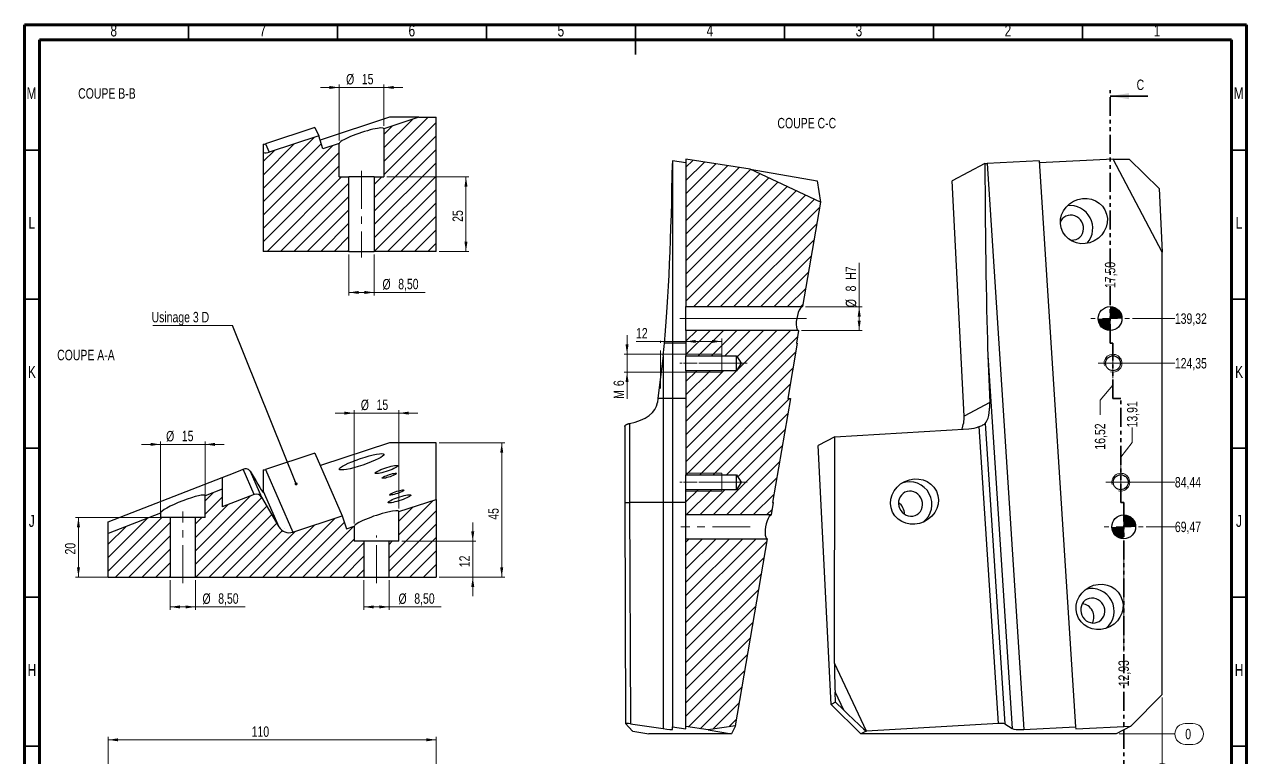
# Model space of a CAD drawing. Header units: millimetres. Extents: x 5 to 415, y 5 to 589.
# Drawn here: x 5 to 415, y 343.2 to 589.1 of the extents above; entities that cross this region are included whole.
import ezdxf

# ---------------------------------------------------------------- set-up
doc = ezdxf.new("R2010")
doc.units = ezdxf.units.MM
doc.linetypes.add('CENTERX2', pattern=[20.32, 12.7, -2.54, 2.54, -2.54])
doc.linetypes.add('PHANTOM', pattern=[12.7, 6.35, -1.27, 1.27, -1.27, 1.27, -1.27])
doc.styles.add('SLDTEXTSTYLE13', font='TXT', dxfattribs={"width": 0.75})
doc.dimstyles.new('SLDDIMSTYLE0', dxfattribs={"dimtxt": 3.5, "dimasz": 3.302, "dimexe": 0, "dimexo": 0.0625, "dimgap": 0.875, "dimtad": 0, "dimtih": 1, "dimtoh": 1, "dimdec": 0, "dimrnd": 1e-09, "dimdsep": 46, "dimtxsty": 'SLDTEXTSTYLE13', "dimblk1": 'NONE', "dimblk2": 'NONE', "dimsah": 1, "dimcen": 0.09, "dimadec": 0, "dimazin": 2, "dimtfac": 1, "dimtdec": 0, "dimtofl": 0, "dimtmove": 0, "dimatfit": 3, "dimldrblk": 'NONE', "dimfxl": 1, "dimfrac": 2, "dimtolj": 1, "dimtzin": 12, "dimarcsym": 0})
doc.dimstyles.new('SLDDIMSTYLE1', dxfattribs={"dimtxt": 3.5, "dimasz": 3.302, "dimexe": 0, "dimexo": 0.0625, "dimgap": 0.875, "dimtad": 0, "dimtih": 1, "dimtoh": 1, "dimrnd": 1e-09, "dimzin": 12, "dimdsep": 46, "dimtxsty": 'SLDTEXTSTYLE13', "dimblk1": 'NONE', "dimblk2": 'NONE', "dimsah": 1, "dimcen": 0.09, "dimadec": 0, "dimazin": 3, "dimtfac": 1, "dimtofl": 0, "dimtmove": 0, "dimatfit": 3, "dimldrblk": 'NONE', "dimfxl": 1, "dimfrac": 2, "dimtolj": 1, "dimtzin": 12, "dimarcsym": 0})
doc.dimstyles.new('SLDDIMSTYLE2', dxfattribs={"dimtxt": 3.5, "dimasz": 3.302, "dimexe": 0, "dimexo": 0.0625, "dimgap": 0.875, "dimtad": 1, "dimrnd": 1e-09, "dimzin": 12, "dimdsep": 46, "dimtxsty": 'SLDTEXTSTYLE13', "dimsah": 1, "dimcen": 0.09, "dimadec": 0, "dimazin": 3, "dimtfac": 1, "dimtofl": 0, "dimtmove": 0, "dimatfit": 3, "dimfxl": 1, "dimfrac": 2, "dimtolj": 1, "dimtzin": 12, "dimarcsym": 0})
doc.dimstyles.new('SLDDIMSTYLE4', dxfattribs={"dimtxt": 3.5, "dimasz": 3.302, "dimexe": 0, "dimexo": 0.0625, "dimgap": 0.875, "dimtad": 1, "dimrnd": 1e-09, "dimzin": 12, "dimdsep": 46, "dimtxsty": 'SLDTEXTSTYLE13', "dimsah": 1, "dimcen": 0.09, "dimadec": 0, "dimazin": 3, "dimtfac": 1, "dimtmove": 0, "dimatfit": 0, "dimfxl": 1, "dimfrac": 2, "dimtolj": 1, "dimtzin": 12, "dimarcsym": 0})
doc.dimstyles.new('SLDDIMSTYLE5', dxfattribs={"dimtxt": 0.18, "dimasz": 1.016, "dimexe": 0, "dimexo": 0.0625, "dimgap": 0, "dimtad": 0, "dimtih": 1, "dimtoh": 1, "dimdec": 0, "dimrnd": 1e-09, "dimzin": 0, "dimdsep": 46, "dimtxsty": 'Standard', "dimblk1": 'DOT', "dimblk2": 'DOT', "dimsah": 1, "dimcen": 0.09, "dimadec": 0, "dimazin": 0, "dimtfac": 1.016, "dimtdec": 0, "dimtofl": 0, "dimtmove": 0, "dimatfit": 3, "dimldrblk": 'DOT', "dimfxl": 1, "dimfrac": 2, "dimtolj": 1, "dimtzin": 0, "dimarcsym": 0})

# ---------------------------------------------------------------- blocks, each defined once
blk = doc.blocks.new('_D_12')
at = {"color": 7, "linetype": 'Continuous', "lineweight": 18}
for p, q in [((33.12, 232.18), (33.12, 350.18)), ((33.12, 349.18), (143.12, 349.18)), ((143.12, 290.54), (143.12, 350.18))]:
    blk.add_line(p, q, dxfattribs=at)
for points in [[(33.12, 349.18), (36.42, 348.67), (36.42, 349.69)], [(143.12, 349.18), (139.82, 349.69), (139.82, 348.67)]]:
    blk.add_solid(points, dxfattribs=at)
at = {"color": 7, "linetype": 'Continuous', "lineweight": 18, "insert": (81.24, 353.69), "char_height": 3.5, "attachment_point": 1, "style": 'SLDTEXTSTYLE13'}
blk.add_mtext('110', dxfattribs=at)
blk = doc.blocks.new('_D_18')
at = {"color": 7, "linetype": 'Continuous', "lineweight": 18}
for p, q in [((144.12, 448.76), (166.12, 448.76)), ((165.12, 448.76), (165.12, 403.76)), ((144.12, 403.76), (166.12, 403.76))]:
    blk.add_line(p, q, dxfattribs=at)
for points in [[(165.12, 448.76), (164.61, 445.45), (165.63, 445.45)], [(165.12, 403.76), (165.63, 407.06), (164.61, 407.06)]]:
    blk.add_solid(points, dxfattribs=at)
at = {"color": 7, "linetype": 'Continuous', "lineweight": 18, "insert": (160.61, 423.01), "char_height": 3.5, "attachment_point": 1, "rotation": 90, "style": 'SLDTEXTSTYLE13'}
blk.add_mtext('45', dxfattribs=at)
blk = doc.blocks.new('_D_19')
at = {"color": 7, "linetype": 'Continuous', "lineweight": 18}
for p, q in [((155.4, 415.76), (155.4, 422.11)), ((131.62, 415.76), (156.4, 415.76)), ((155.4, 403.76), (155.4, 415.76)), ((144.12, 403.76), (156.4, 403.76)), ((155.4, 403.76), (155.4, 397.41))]:
    blk.add_line(p, q, dxfattribs=at)
for points in [[(155.4, 415.76), (155.91, 419.06), (154.89, 419.06)], [(155.4, 403.76), (154.89, 400.45), (155.91, 400.45)]]:
    blk.add_solid(points, dxfattribs=at)
at = {"color": 7, "linetype": 'Continuous', "lineweight": 18, "insert": (150.89, 407.08), "char_height": 3.5, "attachment_point": 1, "rotation": 90, "style": 'SLDTEXTSTYLE13'}
blk.add_mtext('12', dxfattribs=at)
blk = doc.blocks.new('_D_20')
at = {"color": 7, "linetype": 'Continuous', "lineweight": 18}
for p, q in [((115.62, 421.79), (115.62, 459.76)), ((130.62, 426.72), (130.62, 459.76)), ((115.62, 458.76), (109.27, 458.76)), ((130.62, 458.76), (115.62, 458.76)), ((130.62, 458.76), (136.97, 458.76))]:
    blk.add_line(p, q, dxfattribs=at)
for points in [[(115.62, 458.76), (112.32, 459.26), (112.32, 458.25)], [(130.62, 458.76), (133.92, 458.25), (133.92, 459.26)]]:
    blk.add_solid(points, dxfattribs=at)
at = {"color": 7, "linetype": 'Continuous', "lineweight": 18, "char_height": 3.5, "attachment_point": 1, "style": 'SLDTEXTSTYLE13'}
for s, insert in [('%%c', (117.85, 463.27)), ('15', (123.13, 463.32))]:
    blk.add_mtext(s, dxfattribs=dict(at, insert=insert))
blk = doc.blocks.new('_D_21')
at = {"color": 7, "linetype": 'Continuous', "lineweight": 18}
for p, q in [((118.87, 402.76), (118.87, 392.76)), ((127.37, 402.76), (127.37, 392.76)), ((127.37, 393.76), (118.87, 393.76)), ((127.37, 393.76), (144.83, 393.76))]:
    blk.add_line(p, q, dxfattribs=at)
for points in [[(118.87, 393.76), (122.17, 393.25), (122.17, 394.26)], [(127.37, 393.76), (124.07, 394.26), (124.07, 393.25)]]:
    blk.add_solid(points, dxfattribs=at)
at = {"color": 7, "linetype": 'Continuous', "lineweight": 18, "char_height": 3.5, "attachment_point": 1, "style": 'SLDTEXTSTYLE13'}
for s, insert in [('%%c', (130.5, 398.27)), ('8,50', (135.78, 398.32))]:
    blk.add_mtext(s, dxfattribs=dict(at, insert=insert))
blk = doc.blocks.new('_D_22')
at = {"color": 7, "linetype": 'Continuous', "lineweight": 18}
for p, q in [((50.62, 448.27), (44.27, 448.27)), ((50.62, 424.76), (50.62, 449.27)), ((65.62, 448.27), (50.62, 448.27)), ((65.62, 424.76), (65.62, 449.27)), ((65.62, 448.27), (71.97, 448.27))]:
    blk.add_line(p, q, dxfattribs=at)
for points in [[(50.62, 448.27), (47.32, 448.78), (47.32, 447.76)], [(65.62, 448.27), (68.92, 447.76), (68.92, 448.78)]]:
    blk.add_solid(points, dxfattribs=at)
at = {"color": 7, "linetype": 'Continuous', "lineweight": 18, "char_height": 3.5, "attachment_point": 1, "style": 'SLDTEXTSTYLE13'}
for s, insert in [('%%c', (52.53, 452.78)), ('15', (57.81, 452.84))]:
    blk.add_mtext(s, dxfattribs=dict(at, insert=insert))
blk = doc.blocks.new('_D_23')
at = {"color": 7, "linetype": 'Continuous', "lineweight": 18}
for p, q in [((53.87, 402.76), (53.87, 392.76)), ((62.37, 402.76), (62.37, 392.76)), ((62.37, 393.76), (53.87, 393.76)), ((62.37, 393.76), (79.06, 393.76))]:
    blk.add_line(p, q, dxfattribs=at)
for points in [[(53.87, 393.76), (57.17, 393.25), (57.17, 394.26)], [(62.37, 393.76), (59.07, 394.26), (59.07, 393.25)]]:
    blk.add_solid(points, dxfattribs=at)
at = {"color": 7, "linetype": 'Continuous', "lineweight": 18, "char_height": 3.5, "attachment_point": 1, "style": 'SLDTEXTSTYLE13'}
for s, insert in [('%%c', (64.73, 398.27)), ('8,50', (70.01, 398.32))]:
    blk.add_mtext(s, dxfattribs=dict(at, insert=insert))
blk = doc.blocks.new('_D_24')
at = {"color": 7, "linetype": 'Continuous', "lineweight": 18}
for p, q in [((52.87, 423.76), (22.12, 423.76)), ((23.12, 423.76), (23.12, 403.76)), ((52.87, 403.76), (22.12, 403.76))]:
    blk.add_line(p, q, dxfattribs=at)
for points in [[(23.12, 423.76), (22.61, 420.45), (23.63, 420.45)], [(23.12, 403.76), (23.63, 407.06), (22.61, 407.06)]]:
    blk.add_solid(points, dxfattribs=at)
at = {"color": 7, "linetype": 'Continuous', "lineweight": 18, "insert": (18.61, 411.34), "char_height": 3.5, "attachment_point": 1, "rotation": 90, "style": 'SLDTEXTSTYLE13'}
blk.add_mtext('20', dxfattribs=at)
blk = doc.blocks.new('SW_NOTE_1')
at = {"color": 0, "linetype": 'Continuous', "lineweight": 0}
blk.add_line((-26.73, 0), (0, 0), dxfattribs=at)
at = {"color": 0, "linetype": 'Continuous', "lineweight": 0, "insert": (-27.18, 4.57), "char_height": 3.5, "attachment_point": 1, "style": 'SLDTEXTSTYLE13'}
blk.add_mtext('Usinage 3 D', dxfattribs=at)
blk = doc.blocks.new('_Dot')
at = {"color": 0, "linetype": 'ByBlock', "lineweight": -2}
blk.add_line((-0.5, 0), (-1, 0), dxfattribs=at)
at = {"color": 0, "linetype": 'ByBlock', "const_width": 0.5}
blk.add_lwpolyline([(-0.25, 0, 1), (0.25, 0, 1)], format="xyb", close=True, dxfattribs=at)
blk = doc.blocks.new('_D_25')
at = {"color": 7, "linetype": 'Continuous', "lineweight": 18}
for p, q in [((126.62, 537.98), (154.12, 537.98)), ((153.12, 537.98), (153.12, 512.98)), ((144.12, 512.98), (154.12, 512.98))]:
    blk.add_line(p, q, dxfattribs=at)
for points in [[(153.12, 537.98), (152.61, 534.68), (153.63, 534.68)], [(153.12, 512.98), (153.63, 516.29), (152.61, 516.29)]]:
    blk.add_solid(points, dxfattribs=at)
at = {"color": 7, "linetype": 'Continuous', "lineweight": 18, "insert": (148.61, 522.91), "char_height": 3.5, "attachment_point": 1, "rotation": 90, "style": 'SLDTEXTSTYLE13'}
blk.add_mtext('25', dxfattribs=at)
blk = doc.blocks.new('_D_26')
at = {"color": 7, "linetype": 'Continuous', "lineweight": 18}
for p, q in [((110.62, 567.98), (104.27, 567.98)), ((110.62, 550.2), (110.62, 568.98)), ((125.62, 567.98), (110.62, 567.98)), ((125.62, 555.13), (125.62, 568.98)), ((125.62, 567.98), (131.97, 567.98))]:
    blk.add_line(p, q, dxfattribs=at)
for points in [[(110.62, 567.98), (107.32, 568.49), (107.32, 567.48)], [(125.62, 567.98), (128.92, 567.48), (128.92, 568.49)]]:
    blk.add_solid(points, dxfattribs=at)
at = {"color": 7, "linetype": 'Continuous', "lineweight": 18, "char_height": 3.5, "attachment_point": 1, "style": 'SLDTEXTSTYLE13'}
for s, insert in [('%%c', (112.91, 572.5)), ('15', (118.19, 572.55))]:
    blk.add_mtext(s, dxfattribs=dict(at, insert=insert))
blk = doc.blocks.new('_D_27')
at = {"color": 7, "linetype": 'Continuous', "lineweight": 18}
for p, q in [((113.87, 511.98), (113.87, 498.23)), ((122.37, 511.98), (122.37, 498.23)), ((113.87, 499.23), (122.37, 499.23)), ((122.37, 499.23), (139.45, 499.23))]:
    blk.add_line(p, q, dxfattribs=at)
for points in [[(113.87, 499.23), (117.17, 498.72), (117.17, 499.74)], [(122.37, 499.23), (119.07, 499.74), (119.07, 498.72)]]:
    blk.add_solid(points, dxfattribs=at)
at = {"color": 7, "linetype": 'Continuous', "lineweight": 18, "char_height": 3.5, "attachment_point": 1, "style": 'SLDTEXTSTYLE13'}
for s, insert in [('%%c', (125.12, 503.74)), ('8,50', (130.39, 503.8))]:
    blk.add_mtext(s, dxfattribs=dict(at, insert=insert))
blk = doc.blocks.new('_D_28')
at = {"color": 7, "linetype": 'Continuous', "lineweight": 18}
for p, q in [((394.44, 354.63), (397.03, 354.63)), ((372.24, 351.15), (390.95, 351.15)), ((397.03, 347.66), (394.44, 347.66))]:
    blk.add_line(p, q, dxfattribs=at)
for centre, start, end in [((394.44, 351.15), 90, 270), ((397.03, 351.15), 270, 90)]:
    blk.add_arc(centre, 3.49, start, end, dxfattribs=at)
at = {"color": 7, "linetype": 'Continuous', "lineweight": 18, "insert": (394.44, 352.88), "char_height": 3.5, "attachment_point": 1, "style": 'SLDTEXTSTYLE13'}
blk.add_mtext('0', dxfattribs=at)
blk = doc.blocks.new('_None')
blk = doc.blocks.new('_D_29')
at = {"color": 7, "linetype": 'Continuous', "lineweight": 18}
blk.add_line((381.28, 420.61), (390.95, 420.61), dxfattribs=at)
at = {"color": 7, "linetype": 'Continuous', "lineweight": 18, "insert": (390.95, 422.35), "char_height": 3.5, "attachment_point": 1, "style": 'SLDTEXTSTYLE13'}
blk.add_mtext('69,47', dxfattribs=at)
blk = doc.blocks.new('_D_30')
at = {"color": 7, "linetype": 'Continuous', "lineweight": 18}
blk.add_line((373.8, 435.58), (390.95, 435.58), dxfattribs=at)
at = {"color": 7, "linetype": 'Continuous', "lineweight": 18, "insert": (390.95, 437.32), "char_height": 3.5, "attachment_point": 1, "style": 'SLDTEXTSTYLE13'}
blk.add_mtext('84,44', dxfattribs=at)
blk = doc.blocks.new('_D_31')
at = {"color": 7, "linetype": 'Continuous', "lineweight": 18}
blk.add_line((371.19, 475.5), (390.95, 475.5), dxfattribs=at)
at = {"color": 7, "linetype": 'Continuous', "lineweight": 18, "insert": (390.95, 477.23), "char_height": 3.5, "attachment_point": 1, "style": 'SLDTEXTSTYLE13'}
blk.add_mtext('124,35', dxfattribs=at)
blk = doc.blocks.new('_D_32')
at = {"color": 7, "linetype": 'Continuous', "lineweight": 18}
blk.add_line((376.71, 490.46), (390.95, 490.46), dxfattribs=at)
at = {"color": 7, "linetype": 'Continuous', "lineweight": 18, "insert": (390.95, 492.2), "char_height": 3.5, "attachment_point": 1, "style": 'SLDTEXTSTYLE13'}
blk.add_mtext('139,32', dxfattribs=at)
blk = doc.blocks.new('_D_33')
at = {"color": 7, "linetype": 'Continuous', "lineweight": 18}
for p, q in [((386.71, 363.42), (386.71, 341.15)), ((383.22, 335.07), (383.22, 337.66)), ((390.2, 337.66), (390.2, 335.07))]:
    blk.add_line(p, q, dxfattribs=at)
for centre, start, end in [((386.71, 337.66), 0, 180), ((386.71, 335.07), 180, 0)]:
    blk.add_arc(centre, 3.49, start, end, dxfattribs=at)
at = {"color": 7, "linetype": 'Continuous', "lineweight": 18, "insert": (384.98, 335.07), "char_height": 3.5, "attachment_point": 1, "rotation": 90, "style": 'SLDTEXTSTYLE13'}
blk.add_mtext('0', dxfattribs=at)
blk = doc.blocks.new('_D_34')
at = {"color": 7, "linetype": 'Continuous', "lineweight": 18}
for p, q in [((376.63, 448.95), (376.63, 453.95)), ((376.63, 448.95), (372.8, 443.95)), ((372.8, 443.95), (372.8, 436.58))]:
    blk.add_line(p, q, dxfattribs=at)
at = {"color": 7, "linetype": 'Continuous', "lineweight": 18, "insert": (374.9, 453.95), "char_height": 3.5, "attachment_point": 1, "rotation": 90, "style": 'SLDTEXTSTYLE13'}
blk.add_mtext('13,91', dxfattribs=at)
blk = doc.blocks.new('_D_35')
at = {"color": 7, "linetype": 'Continuous', "lineweight": 18}
blk.add_line((373.78, 413.11), (373.78, 378.76), dxfattribs=at)
at = {"color": 7, "linetype": 'Continuous', "lineweight": 18, "insert": (372.04, 367.12), "char_height": 3.5, "attachment_point": 1, "rotation": 90, "style": 'SLDTEXTSTYLE13'}
blk.add_mtext('12,93', dxfattribs=at)
blk = doc.blocks.new('_D_36')
at = {"color": 7, "linetype": 'Continuous', "lineweight": 18}
blk.add_line((369.21, 497.96), (369.21, 500.7), dxfattribs=at)
at = {"color": 7, "linetype": 'Continuous', "lineweight": 18, "insert": (367.47, 500.7), "char_height": 3.5, "attachment_point": 1, "rotation": 90, "style": 'SLDTEXTSTYLE13'}
blk.add_mtext('17,50', dxfattribs=at)
blk = doc.blocks.new('_D_37')
at = {"color": 7, "linetype": 'Continuous', "lineweight": 18}
for p, q in [((365.84, 463.15), (370.19, 468.15)), ((370.19, 468.15), (370.19, 469.5)), ((365.84, 463.15), (365.84, 458.15))]:
    blk.add_line(p, q, dxfattribs=at)
at = {"color": 7, "linetype": 'Continuous', "lineweight": 18, "insert": (364.1, 446.51), "char_height": 3.5, "attachment_point": 1, "rotation": 90, "style": 'SLDTEXTSTYLE13'}
blk.add_mtext('16,52', dxfattribs=at)
blk = doc.blocks.new('SW_CENTERMARKSYMBOL_3')
at = {"color": 0, "linetype": 'Continuous', "lineweight": 0}
for p, q in [((0, 5), (0, 6.5)), ((-5, 0), (-6.5, 0)), ((0, 0), (-2.5, 0)), ((0, 0), (0, 2.5)), ((0, 0), (0, -2.5)), ((0, 0), (2.5, 0)), ((5, 0), (6.5, 0)), ((0, -5), (0, -6.5))]:
    blk.add_line(p, q, dxfattribs=at)
blk = doc.blocks.new('SW_CENTERMARKSYMBOL_4')
at = {"color": 0, "linetype": 'Continuous', "lineweight": 0}
for p, q in [((0, 5), (0, 6.5)), ((-5, 0), (-6.5, 0)), ((0, 0), (-2.5, 0)), ((0, 0), (0, 2.5)), ((0, 0), (0, -2.5)), ((0, 0), (2.5, 0)), ((5, 0), (6.5, 0)), ((0, -5), (0, -6.5))]:
    blk.add_line(p, q, dxfattribs=at)
blk = doc.blocks.new('SW_CENTERMARKSYMBOL_5')
at = {"color": 0, "linetype": 'Continuous', "lineweight": 0}
for p, q in [((0, 2.5), (0, 5)), ((-2.5, 0), (-5, 0)), ((0, 0), (-2.5, 0)), ((0, 0), (0, 2.5)), ((0, 0), (0, -2.5)), ((0, 0), (2.5, 0)), ((2.5, 0), (5, 0)), ((0, -2.5), (0, -5))]:
    blk.add_line(p, q, dxfattribs=at)
blk = doc.blocks.new('SW_CENTERMARKSYMBOL_6')
at = {"color": 0, "linetype": 'Continuous', "lineweight": 0}
for p, q in [((0, 2.5), (0, 5)), ((-2.5, 0), (-5, 0)), ((0, 0), (-2.5, 0)), ((0, 0), (0, 2.5)), ((0, 0), (0, -2.5)), ((0, 0), (2.5, 0)), ((2.5, 0), (5, 0)), ((0, -2.5), (0, -5))]:
    blk.add_line(p, q, dxfattribs=at)
blk = doc.blocks.new('SW_DOWELSYMBOL_0')
at = {"linetype": 'Continuous', "lineweight": 0}
h = blk.add_hatch(color=0, dxfattribs=at)
edge = h.paths.add_edge_path(flags=0)
edge.add_arc((0, 0), 4, 180, 270)
edge.add_line((0, -4), (0, 0))
edge.add_line((0, 0), (-4, 0))
h = blk.add_hatch(color=0, dxfattribs=at)
edge = h.paths.add_edge_path(flags=0)
edge.add_arc((0, 0), 4, 0, 90)
edge.add_line((0, 4), (0, 0))
edge.add_line((0, 0), (4, 0))
at = {"color": 0, "linetype": 'Continuous', "lineweight": 0}
blk.add_circle((0, 0), 4, dxfattribs=at)
blk = doc.blocks.new('SW_DOWELSYMBOL_1')
at = {"linetype": 'Continuous', "lineweight": 0}
h = blk.add_hatch(color=0, dxfattribs=at)
edge = h.paths.add_edge_path(flags=0)
edge.add_arc((0, 0), 4, 180, 270)
edge.add_line((0, -4), (0, 0))
edge.add_line((0, 0), (-4, 0))
h = blk.add_hatch(color=0, dxfattribs=at)
edge = h.paths.add_edge_path(flags=0)
edge.add_arc((0, 0), 4, 0, 90)
edge.add_line((0, 4), (0, 0))
edge.add_line((0, 0), (4, 0))
at = {"color": 0, "linetype": 'Continuous', "lineweight": 0}
blk.add_circle((0, 0), 4, dxfattribs=at)
blk = doc.blocks.new('_D_38')
at = {"color": 7, "linetype": 'Continuous', "lineweight": 18}
for p, q in [((207.16, 478.5), (207.16, 484.85)), ((237.93, 478.5), (206.16, 478.5)), ((207.16, 472.5), (207.16, 478.5)), ((237.93, 472.5), (206.16, 472.5)), ((207.16, 472.5), (207.16, 463.53))]:
    blk.add_line(p, q, dxfattribs=at)
for points in [[(207.16, 478.5), (207.67, 481.8), (206.65, 481.8)], [(207.16, 472.5), (206.65, 469.19), (207.67, 469.19)]]:
    blk.add_solid(points, dxfattribs=at)
at = {"color": 7, "linetype": 'Continuous', "lineweight": 18, "char_height": 3.5, "attachment_point": 1, "rotation": 90, "style": 'SLDTEXTSTYLE13'}
for s, insert in [('6', (202.65, 467.82)), ('M', (202.65, 463.53))]:
    blk.add_mtext(s, dxfattribs=dict(at, insert=insert))
blk = doc.blocks.new('_D_39')
at = {"color": 7, "linetype": 'Continuous', "lineweight": 18}
for p, q in [((285.05, 494.46), (285.05, 509.22)), ((267.06, 494.46), (286.05, 494.46)), ((285.05, 494.46), (285.05, 486.46)), ((265.69, 486.46), (286.05, 486.46))]:
    blk.add_line(p, q, dxfattribs=at)
for points in [[(285.05, 494.46), (284.54, 491.16), (285.56, 491.16)], [(285.05, 486.46), (285.56, 489.77), (284.54, 489.77)]]:
    blk.add_solid(points, dxfattribs=at)
at = {"color": 7, "linetype": 'Continuous', "lineweight": 18, "char_height": 3.5, "attachment_point": 1, "rotation": 90, "style": 'SLDTEXTSTYLE13'}
for s, insert in [('H7', (280.49, 503.47)), ('8', (280.49, 499.57)), ('%%c', (280.54, 494.29))]:
    blk.add_mtext(s, dxfattribs=dict(at, insert=insert))
blk = doc.blocks.new('_D_40')
at = {"color": 7, "linetype": 'Continuous', "lineweight": 18}
for p, q in [((226.93, 473.5), (226.93, 483.8)), ((238.93, 473.5), (238.93, 483.8)), ((226.93, 482.8), (210.17, 482.8)), ((226.93, 482.8), (238.93, 482.8))]:
    blk.add_line(p, q, dxfattribs=at)
for points in [[(226.93, 482.8), (230.23, 482.3), (230.23, 483.31)], [(238.93, 482.8), (235.63, 483.31), (235.63, 482.3)]]:
    blk.add_solid(points, dxfattribs=at)
at = {"color": 7, "linetype": 'Continuous', "lineweight": 18, "insert": (210.17, 487.31), "char_height": 3.5, "attachment_point": 1, "style": 'SLDTEXTSTYLE13'}
blk.add_mtext('12', dxfattribs=at)

msp = doc.modelspace()

# ---------------------------------------------------------------- hatches: boundary and pattern name
at = {"linetype": 'Continuous', "lineweight": 18}
h = msp.add_hatch(dxfattribs=at)
h.set_pattern_fill('ANSI31', style=0)
h.paths.add_polyline_path([(122.367, 512.984), (143.117, 512.984), (143.117, 557.984), (137.354, 557.984), (125.617, 554.128), (125.617, 537.984), (122.367, 537.984)], flags=0)
h = msp.add_hatch(dxfattribs=at)
h.set_pattern_fill('ANSI31', style=0)
edge = h.paths.add_edge_path(flags=0)
edge.add_line((103.712, 551.725), (87.09, 546.265))
edge.add_ellipse((85.819, 550.108), major_axis=(-1.626, 3.707), ratio=0.9881575, start_angle=146.30469, end_angle=174.63133, ccw=False)
edge.add_line((85.117, 546.136), (85.117, 512.984))
edge.add_line((85.117, 512.984), (113.867, 512.984))
edge.add_line((113.867, 512.984), (113.867, 537.984))
edge.add_line((113.867, 537.984), (110.617, 537.984))
edge.add_line((110.617, 537.984), (110.617, 549.201))
edge.add_line((110.617, 549.201), (105.142, 547.402))
edge.add_line((105.142, 547.402), (103.712, 551.725))
h = msp.add_hatch(dxfattribs=at)
h.set_pattern_fill('ANSI31', style=0)
h.paths.add_polyline_path([(272.059, 529.529), (248.484, 540.544), (226.929, 543.88), (226.929, 494.464), (266.062, 494.464)], flags=0)
h = msp.add_hatch(dxfattribs=at)
h.set_pattern_fill('ANSI31', style=0)
h.paths.add_polyline_path([(226.929, 433.081), (226.929, 424.613), (255.597, 424.613), (256.303, 428.736), (255.985, 428.736), (261.962, 463.682), (261.115, 463.682), (264.288, 482.233), (263.97, 482.233), (264.694, 486.464), (226.929, 486.464), (226.929, 477.996), (243.929, 477.996), (245.431, 475.496), (243.929, 472.996), (226.929, 472.996), (226.929, 438.081), (243.929, 438.081), (245.431, 435.581), (243.929, 433.081)], flags=0)
h = msp.add_hatch(dxfattribs=at)
h.set_pattern_fill('ANSI31', style=0)
edge = h.paths.add_edge_path(flags=0)
edge.add_ellipse((82.841, 429.591), major_axis=(-0.818, 1.853), ratio=0.9876643, start_angle=276.51468, end_angle=357.5113)
edge.add_line((82.105, 431.477), (71.352, 427.293))
edge.add_line((71.352, 427.293), (71.352, 433.241))
edge.add_line((71.352, 433.241), (65.617, 431.009))
edge.add_line((65.617, 431.009), (65.617, 423.756))
edge.add_line((65.617, 423.756), (62.367, 423.756))
edge.add_line((62.367, 423.756), (62.367, 403.756))
edge.add_line((62.367, 403.756), (118.867, 403.756))
edge.add_line((118.867, 403.756), (118.867, 415.756))
edge.add_line((118.867, 415.756), (115.617, 415.756))
edge.add_line((115.617, 415.756), (115.617, 420.79))
edge.add_line((115.617, 420.79), (113.06, 419.95))
edge.add_line((113.06, 419.95), (111.63, 424.273))
edge.add_line((111.63, 424.273), (95.074, 418.835))
edge.add_ellipse((93.802, 422.677), major_axis=(-1.626, 3.707), ratio=0.9881575, start_angle=96.64538, end_angle=174.63133, ccw=False)
edge.add_line((90.349, 420.657), (84.568, 430.601))
h = msp.add_hatch(dxfattribs=at)
h.set_pattern_fill('ANSI31', style=0)
h.paths.add_polyline_path([(127.367, 415.756), (127.367, 403.756), (143.117, 403.756), (143.117, 429.824), (130.617, 425.718), (130.617, 415.756)], flags=0)
h = msp.add_hatch(dxfattribs=at)
h.set_pattern_fill('ANSI31', style=0)
h.paths.add_polyline_path([(33.117, 418.36), (33.117, 403.756), (53.867, 403.756), (53.867, 423.756), (50.617, 423.756), (50.617, 425.171)], flags=0)
h = msp.add_hatch(dxfattribs=at)
h.set_pattern_fill('ANSI31', style=0)
h.paths.add_polyline_path([(226.929, 353.638), (234.388, 352.483), (243.507, 353.921), (254.229, 416.613), (226.929, 416.613)], flags=0)

# ---------------------------------------------------------------- linework, layer by layer
at = {"color": 7, "linetype": 'Continuous', "lineweight": 70}
for p, q in [((5, 5), (5, 589)), ((5, 589), (415, 589)), ((415, 589), (415, 5)), ((10, 10), (10, 584)), ((10, 584), (410, 584)), ((410, 584), (410, 10))]:
    msp.add_line(p, q, dxfattribs=at)
at = {"color": 7, "linetype": 'Continuous', "lineweight": 35}
for p, q in [((60, 584), (60, 589)), ((110, 584), (110, 589)), ((160, 584), (160, 589)), ((210, 589.001), (210, 578.999)), ((210, 584), (210, 589)), ((260, 584), (260, 589)), ((310, 584), (310, 589)), ((360, 584), (360, 589)), ((381.908, 565.066), (369.208, 565.066)), ((10, 547), (5, 547)), ((410, 547), (415, 547)), ((10, 497), (5, 497)), ((410, 497), (415, 497)), ((10, 447), (5, 447)), ((410, 447), (415, 447)), ((10, 397), (5, 397)), ((410, 397), (415, 397)), ((10, 347), (5, 347)), ((410, 347), (415, 347))]:
    msp.add_line(p, q, dxfattribs=at)
at = {"color": 7, "linetype": 'PHANTOM', "lineweight": 35}
for p, q in [((369.208, 482.233), (369.208, 567.066)), ((370.187, 482.233), (369.208, 482.233)), ((370.187, 463.682), (370.187, 482.233)), ((372.799, 463.682), (370.187, 463.682)), ((372.799, 428.736), (372.799, 463.682)), ((373.778, 428.736), (372.799, 428.736)), ((373.778, 428.736), (373.778, 329.297))]:
    msp.add_line(p, q, dxfattribs=at)
at = {"color": 7, "linetype": 'Continuous', "lineweight": 25}
for p, q in [((127.449, 557.984), (104.171, 550.337)), ((137.354, 557.984), (125.617, 554.128)), ((137.354, 557.984), (127.449, 557.984)), ((137.354, 557.984), (143.117, 557.984)), ((143.117, 512.984), (143.117, 557.984)), ((102.475, 554.573), (85.843, 549.109)), ((102.475, 554.573), (103.712, 551.725)), ((125.617, 554.128), (125.617, 537.984)), ((103.712, 551.725), (87.09, 546.265)), ((105.142, 547.402), (103.712, 551.725)), ((85.117, 548.945), (85.117, 546.136)), ((85.117, 546.136), (85.117, 512.984)), ((85.843, 549.109), (87.09, 546.265)), ((110.617, 549.201), (105.142, 547.402)), ((110.617, 537.984), (110.617, 549.201)), ((222.429, 543.384), (222.429, 482.233)), ((226.929, 542.69), (222.429, 543.384)), ((226.929, 543.88), (226.929, 494.464)), ((248.484, 540.544), (226.929, 543.88)), ((327.218, 542.48), (316.271, 536.706)), ((345.442, 543.384), (327.958, 542.507)), ((327.958, 542.507), (340.285, 352.653)), ((345.442, 543.384), (357.668, 353.526)), ((370.238, 543.932), (345.487, 542.69)), ((386.709, 512.706), (370.238, 543.932)), ((370.238, 543.932), (375.63, 543.932)), ((375.63, 543.932), (385.637, 534.062)), ((110.617, 537.984), (113.867, 537.984)), ((113.867, 512.984), (113.867, 537.984)), ((122.367, 537.984), (113.867, 537.984)), ((122.367, 537.984), (122.367, 512.984)), ((122.367, 537.984), (125.617, 537.984)), ((272.059, 529.529), (248.484, 540.544)), ((248.484, 540.544), (270.928, 536.706)), ((270.928, 536.706), (272.059, 529.529)), ((320.233, 457.744), (316.271, 536.706)), ((385.637, 534.062), (386.709, 512.706)), ((272.059, 529.529), (266.062, 494.464)), ((113.867, 512.984), (85.117, 512.984)), ((113.867, 512.984), (122.367, 512.984)), ((143.117, 512.984), (122.367, 512.984)), ((386.709, 364.418), (386.709, 512.706)), ((226.929, 494.464), (266.062, 494.464)), ((226.929, 486.464), (226.929, 494.464)), ((226.929, 486.464), (226.929, 477.996)), ((264.694, 486.464), (226.929, 486.464)), ((264.694, 486.464), (263.97, 482.233)), ((222.429, 482.233), (219.714, 482.233)), ((226.929, 482.233), (222.429, 482.233)), ((222.429, 482.233), (222.429, 463.682)), ((264.288, 482.233), (261.115, 463.682)), ((263.97, 482.233), (264.288, 482.233)), ((219.26, 478.046), (217.524, 463.682)), ((219.26, 478.046), (219.26, 463.682)), ((226.929, 477.996), (243.929, 477.996)), ((226.929, 472.996), (226.929, 477.996)), ((243.929, 477.996), (245.431, 475.496)), ((243.929, 472.996), (243.929, 477.996)), ((328.223, 478.046), (336.345, 352.946)), ((328.223, 478.046), (328.841, 462.284)), ((226.929, 472.996), (226.929, 438.081)), ((243.929, 472.996), (226.929, 472.996)), ((245.431, 475.496), (243.929, 472.996)), ((217.524, 463.682), (217.355, 462.284)), ((219.26, 463.682), (217.524, 463.682)), ((219.26, 463.682), (219.26, 428.736)), ((222.429, 463.682), (219.26, 463.682)), ((222.429, 463.682), (222.429, 428.736)), ((226.929, 463.682), (222.429, 463.682)), ((261.962, 463.682), (255.985, 428.736)), ((261.115, 463.682), (261.962, 463.682)), ((328.841, 462.284), (320.233, 457.744)), ((207.951, 455.286), (208.035, 428.736)), ((327.292, 455.286), (333.901, 354.525)), ((206.37, 454.262), (206.45, 428.736)), ((276.899, 450.847), (321.828, 453.471)), ((331.825, 354.665), (325.295, 454.221)), ((127.449, 448.756), (104.297, 441.15)), ((143.117, 448.756), (127.449, 448.756)), ((143.117, 429.824), (143.117, 448.756)), ((276.899, 450.847), (271.263, 447.874)), ((275.622, 361.016), (271.263, 447.874)), ((276.734, 374.945), (276.899, 450.847)), ((102.475, 445.344), (85.843, 439.881)), ((102.475, 445.344), (111.63, 424.273)), ((82.105, 431.477), (78.357, 439.968)), ((80.744, 439.265), (84.568, 430.601)), ((85.117, 439.716), (85.117, 432.585)), ((85.843, 439.881), (95.074, 418.835)), ((33.117, 422.269), (71.352, 437.15)), ((71.352, 437.15), (75.117, 438.615)), ((71.352, 437.15), (71.352, 433.241)), ((226.929, 438.081), (243.929, 438.081)), ((226.929, 433.081), (226.929, 438.081)), ((243.929, 438.081), (245.431, 435.581)), ((243.929, 433.081), (243.929, 438.081)), ((245.431, 435.581), (243.929, 433.081)), ((71.352, 433.241), (65.617, 431.009)), ((65.617, 423.756), (65.617, 431.009)), ((71.352, 433.241), (71.352, 427.293)), ((82.105, 431.477), (71.352, 427.293)), ((84.568, 430.601), (90.349, 420.657)), ((85.117, 432.585), (90.349, 420.657)), ((85.117, 432.585), (85.117, 432.031)), ((243.929, 433.081), (226.929, 433.081)), ((226.929, 424.613), (226.929, 433.081)), ((130.617, 425.718), (143.117, 429.824)), ((143.117, 429.824), (143.117, 403.756)), ((206.45, 428.736), (206.682, 354.671)), ((206.45, 428.736), (208.035, 428.736)), ((208.035, 428.736), (208.267, 354.525)), ((219.26, 428.736), (208.035, 428.736)), ((219.26, 428.736), (219.26, 352.946)), ((222.429, 428.736), (219.26, 428.736)), ((222.429, 428.736), (222.429, 353.526)), ((226.929, 428.736), (222.429, 428.736)), ((255.597, 424.613), (256.303, 428.736)), ((255.985, 428.736), (256.303, 428.736)), ((50.617, 425.171), (33.117, 418.36)), ((50.617, 425.171), (50.617, 423.756)), ((53.867, 423.756), (50.617, 423.756)), ((53.867, 423.756), (53.867, 403.756)), ((62.367, 423.756), (53.867, 423.756)), ((62.367, 403.756), (62.367, 423.756)), ((65.617, 423.756), (62.367, 423.756)), ((95.074, 418.835), (111.63, 424.273)), ((111.63, 424.273), (113.06, 419.95)), ((130.617, 415.756), (130.617, 425.718)), ((255.597, 424.613), (226.929, 424.613)), ((226.929, 416.613), (226.929, 424.613)), ((33.117, 418.36), (33.117, 422.269)), ((33.117, 403.756), (33.117, 418.36)), ((113.06, 419.95), (115.617, 420.79)), ((115.617, 420.79), (115.617, 415.756)), ((118.867, 415.756), (115.617, 415.756)), ((118.867, 415.756), (118.867, 403.756)), ((127.367, 415.756), (118.867, 415.756)), ((127.367, 403.756), (127.367, 415.756)), ((130.617, 415.756), (127.367, 415.756)), ((226.929, 353.638), (226.929, 416.613)), ((226.929, 416.613), (254.229, 416.613)), ((243.507, 353.921), (254.229, 416.613)), ((33.117, 403.756), (53.867, 403.756)), ((53.867, 403.756), (62.367, 403.756)), ((62.367, 403.756), (118.867, 403.756)), ((118.867, 403.756), (127.367, 403.756)), ((127.367, 403.756), (143.117, 403.756)), ((287.506, 352.076), (276.734, 374.945)), ((277.144, 361.819), (276.975, 365.177)), ((276.975, 365.177), (279.784, 359.215)), ((277.144, 361.819), (275.622, 361.016)), ((285.63, 351.145), (275.622, 361.016)), ((279.784, 359.215), (277.144, 361.819)), ((376.197, 353.759), (386.709, 364.418)), ((206.685, 354.665), (209.046, 352.076)), ((208.267, 354.525), (219.26, 352.946)), ((222.429, 352.653), (222.429, 353.526)), ((222.429, 353.526), (226.929, 352.831)), ((234.388, 352.483), (226.929, 353.638)), ((226.929, 352.831), (226.929, 353.638)), ((243.507, 353.921), (234.388, 352.483)), ((243.507, 353.921), (242.21, 351.145)), ((331.825, 354.665), (287.506, 352.076)), ((333.901, 354.525), (336.345, 352.946)), ((340.285, 352.653), (357.668, 353.526)), ((357.668, 353.526), (357.713, 352.831)), ((357.713, 352.831), (376.197, 353.759)), ((376.197, 353.759), (371.242, 351.145)), ((209.052, 352.069), (214.451, 351.145)), ((242.21, 351.145), (214.451, 351.145)), ((234.388, 352.483), (242.21, 351.145)), ((287.38, 352.069), (285.63, 351.145)), ((371.242, 351.145), (285.63, 351.145))]:
    msp.add_line(p, q, dxfattribs=at)
at = {"color": 7, "linetype": 'CENTERX2', "lineweight": 18}
for p, q in [((118.117, 539.984), (118.117, 510.984)), ((267.378, 490.464), (224.929, 490.464)), ((255.778, 490.464), (226.361, 490.464)), ((218.429, 467.068), (218.429, 483.017)), ((245.929, 475.496), (224.929, 475.496)), ((243.929, 475.496), (224.929, 475.496)), ((243.929, 475.496), (247.431, 475.496)), ((245.929, 435.581), (224.929, 435.581)), ((243.929, 435.581), (224.929, 435.581)), ((243.929, 435.581), (247.431, 435.581)), ((58.117, 401.756), (58.117, 425.756)), ((248.508, 420.613), (225.203, 420.613)), ((123.117, 401.756), (123.117, 417.756))]:
    msp.add_line(p, q, dxfattribs=at)
at = {"color": 7, "linetype": 'Continuous', "lineweight": 18}
for p, q in [((226.929, 478.496), (238.929, 478.496)), ((238.929, 472.496), (238.929, 478.496)), ((226.929, 472.496), (238.929, 472.496)), ((226.929, 438.581), (238.929, 438.581)), ((238.929, 432.581), (238.929, 438.581)), ((226.929, 432.581), (238.929, 432.581))]:
    msp.add_line(p, q, dxfattribs=at)
at = {"color": 7, "linetype": 'Continuous', "lineweight": 25, "flags": 128}
for points in [[(355.693, 516.863), (356.281, 516.79), (357.047, 516.828), (357.784, 517.016), (358.467, 517.347), (359.07, 517.809), (359.571, 518.387), (359.953, 519.058), (360.201, 519.798), (360.308, 520.581), (360.268, 521.378), (360.083, 522.162), (359.76, 522.902), (359.311, 523.573), (358.751, 524.15), (358.102, 524.613), (357.386, 524.944), (356.63, 525.132), (355.86, 525.17), (355.105, 525.056), (354.392, 524.795), (353.747, 524.397), (353.192, 523.875), (352.748, 523.248), (352.544, 522.834)], [(122.669, 438.608), (122.699, 438.736), (122.857, 438.902), (123.138, 439.1), (123.532, 439.325), (124.027, 439.567), (124.605, 439.819), (125.246, 440.073), (125.929, 440.319), (126.63, 440.549), (127.326, 440.756), (127.992, 440.932), (128.607, 441.072), (129.149, 441.17), (129.6, 441.223), (129.944, 441.23), (130.17, 441.19), (130.269, 441.105), (130.24, 440.977), (130.082, 440.811), (129.801, 440.612), (129.406, 440.388), (128.911, 440.145), (128.334, 439.893), (127.693, 439.64), (127.01, 439.393), (126.308, 439.163), (125.613, 438.956), (124.946, 438.78), (124.331, 438.641), (123.789, 438.543), (123.339, 438.489), (122.994, 438.482), (122.769, 438.522), (122.669, 438.608)], [(125.026, 436.971), (125.062, 437.075), (125.225, 437.216), (125.505, 437.386), (125.887, 437.576), (126.351, 437.775), (126.871, 437.973), (127.42, 438.158), (127.968, 438.322), (128.485, 438.455), (128.944, 438.55), (129.32, 438.602), (129.592, 438.608), (129.746, 438.568), (129.774, 438.484), (129.673, 438.36), (129.451, 438.203), (129.117, 438.022), (128.692, 437.827), (128.196, 437.627), (127.658, 437.434), (127.106, 437.258), (126.569, 437.109), (126.078, 436.994), (125.658, 436.92), (125.332, 436.891), (125.117, 436.908), (125.026, 436.971)], [(127.016, 428.782), (127.046, 428.91), (127.204, 429.076), (127.485, 429.275), (127.88, 429.499), (128.374, 429.742), (128.952, 429.994), (129.593, 430.247), (130.276, 430.494), (130.977, 430.724), (131.673, 430.931), (132.34, 431.107), (132.955, 431.246), (133.497, 431.344), (133.947, 431.398), (134.291, 431.405), (134.517, 431.365), (134.617, 431.279), (134.587, 431.151), (134.429, 430.985), (134.148, 430.787), (133.754, 430.562), (133.259, 430.32), (132.681, 430.068), (132.04, 429.814), (131.357, 429.568), (130.656, 429.338), (129.96, 429.131), (129.293, 428.955), (128.679, 428.815), (128.137, 428.717), (127.686, 428.664), (127.342, 428.657), (127.116, 428.697), (127.016, 428.782)], [(127.51, 431.356), (127.546, 431.461), (127.709, 431.602), (127.989, 431.772), (128.371, 431.961), (128.835, 432.16), (129.355, 432.358), (129.904, 432.544), (130.452, 432.708), (130.969, 432.841), (131.428, 432.936), (131.804, 432.987), (132.076, 432.993), (132.23, 432.953), (132.258, 432.869), (132.158, 432.745), (131.935, 432.589), (131.602, 432.408), (131.176, 432.212), (130.68, 432.012), (130.142, 431.819), (129.59, 431.643), (129.054, 431.494), (128.562, 431.379), (128.142, 431.305), (127.816, 431.276), (127.601, 431.293), (127.51, 431.356)], [(298.229, 428.384), (298.342, 427.59), (298.597, 426.825), (298.985, 426.116), (299.492, 425.489), (300.099, 424.967), (300.784, 424.568), (301.524, 424.307), (302.29, 424.194), (303.056, 424.232), (303.793, 424.42), (304.476, 424.751), (305.079, 425.213), (305.58, 425.791), (305.962, 426.462), (306.211, 427.202), (306.317, 427.985), (306.277, 428.782), (306.092, 429.566), (305.769, 430.306), (305.32, 430.977), (304.761, 431.554), (304.111, 432.017), (303.396, 432.348), (302.639, 432.536), (301.87, 432.574), (301.115, 432.46), (300.401, 432.199), (299.756, 431.801), (299.201, 431.279), (298.757, 430.652), (298.441, 429.943), (298.263, 429.178), (298.229, 428.384)], [(359.359, 392.553), (359.471, 391.759), (359.726, 390.994), (360.114, 390.285), (360.621, 389.659), (361.228, 389.136), (361.913, 388.738), (362.653, 388.477), (363.419, 388.363), (364.185, 388.401), (364.923, 388.589), (365.605, 388.92), (366.208, 389.383), (366.709, 389.96), (367.091, 390.631), (367.34, 391.371), (367.446, 392.155), (367.406, 392.952), (367.221, 393.735), (366.898, 394.475), (366.449, 395.146), (365.89, 395.724), (365.24, 396.186), (364.525, 396.517), (363.768, 396.705), (362.999, 396.743), (362.244, 396.63), (361.53, 396.369), (360.885, 395.97), (360.33, 395.448), (359.887, 394.821), (359.57, 394.112), (359.392, 393.347), (359.359, 392.553)]]:
    msp.add_lwpolyline(points, dxfattribs=at)
at = {"color": 7, "linetype": 'Continuous', "lineweight": 25}
for centre, radius in [((369.208, 490.464), 4), ((370.187, 475.496), 2.5), ((372.799, 435.581), 2.5), ((373.778, 420.613), 4)]:
    msp.add_circle(centre, radius, dxfattribs=at)
for centre, radius, start, end in [((355.782, 520.726), 7.635, 318.92472, 96.69784), ((310.379, 457.215), 9.868, 336.83338, 3.07334), ((301.91, 428.191), 7.545, 306.40253, 109.5938), ((295.753, 424.945), 4.478, 359.11461, 56.50796), ((362.993, 392.338), 7.575, 310.55416, 105.0684), ((359.414, 390.45), 4.381, 331.71, 83.91256)]:
    msp.add_arc(centre, radius, start, end, dxfattribs=at)
at = {"color": 7, "linetype": 'Continuous', "lineweight": 18}
for centre in [(370.187, 475.496), (372.799, 435.581)]:
    msp.add_arc(centre, 3, 255, 195, dxfattribs=at)
at = {"color": 7, "linetype": 'Continuous', "lineweight": 25}
for centre, major_axis, ratio, start_param, end_param in [((118.117, 551.665), (7.491, 2.521), 0.146499, 6.2339252, 9.3755179), ((84.571, 552.952), (-1.626, 3.707), 0.9881575, 2.8605746, 3.0467754), ((85.819, 550.108), (-1.626, 3.707), 0.9881575, 2.5479873, 3.0467754), ((218.429, 534.28), (1.236, 64.887), 0.0586311, 3.7826807, 4.8402297), ((218.429, 543.124), (4, -0.619), 0.0489542, 6.1045546, 6.2907554), ((327.918, 543.124), (3.995, 0.199), 0.1545503, 4.5285159, 4.7147167), ((328.493, 534.28), (-0.399, 64.887), 0.0190165, 1.4439551, 2.6191111), ((265.378, 490.464), (0.76, 3.993), 0.3140103, 0.0597226, 3.2013153), ((218.429, 534.28), (1.236, 64.887), 0.0586311, 3.6650737, 3.7826807), ((198.122, 465.046), (19.213, -2.917), 0.5143425, 5.3255868, 6.2988266), ((324.564, 465.046), (-1.782, 10.281), 0.3799959, 3.4020005, 4.3752403), ((321.85, 463.615), (9.79, 4.678), 0.9214856, 4.2955343, 4.6254531), ((75.117, 440.315), (9.983, 3.985), 0.1471038, 4.6537369, 4.9836557), ((75.117, 449.231), (-9.999, 17.204), 0.0088199, 2.183527, 3.1567668), ((84.571, 443.724), (-1.626, 3.707), 0.9881575, 2.8605746, 3.0467754), ((58.117, 428.09), (7.487, 2.989), 0.1471038, 6.2245332, 9.3661258), ((82.841, 429.591), (-0.818, 1.853), 0.9876643, 4.8247009, 6.2392075), ((123.117, 423.254), (7.491, 2.521), 0.146499, 6.2339252, 9.3755179), ((254.913, 420.613), (0.76, 3.993), 0.3140103, 0.0597226, 3.2013153), ((93.802, 422.677), (-1.626, 3.707), 0.9881575, 1.6854186, 3.0467754), ((280.02, 366.782), (-1.054, 24.715), 0.1259399, 1.228843, 1.6304441), ((282.828, 360.821), (19.49, -19.043), 0.1203205, 4.6736565, 5.0635351), ((208.683, 354.362), (2.001, -0.309), 0.0489309, 1.7877548, 3.2022615), ((218.429, 353.27), (4, -0.619), 0.0489542, 4.9293986, 6.2907554), ((331.952, 354.362), (1.998, 0.099), 0.1546242, 0.2118761, 1.6263827), ((340.245, 353.27), (3.995, 0.199), 0.1545503, 3.3533599, 4.7147167), ((199.088, 353.554), (9.974, -1.516), 0.0531038, 0.0537612, 0.0654837), ((286.251, 353.554), (10.817, 0.461), 0.1421985, 4.8109201, 4.8226426)]:
    msp.add_ellipse(centre, major_axis=major_axis, ratio=ratio, start_param=start_param, end_param=end_param, dxfattribs=at)
for centre, major_axis, ratio in [((360.428, 523.177), (7.065, 3.727), 0.9389023), ((118.117, 442.436), (7.491, 2.521), 0.146499), ((303.592, 429.08), (7.343, 3.509), 0.9214856), ((365.684, 393.757), (7.065, 3.727), 0.9389023)]:
    msp.add_ellipse(centre, major_axis=major_axis, ratio=ratio, dxfattribs=at)
for points, knots in [([(206.376, 454.262), (206.377, 454.293), (206.377, 454.371), (206.45, 454.503), (206.582, 454.654), (206.771, 454.806), (207.013, 454.956), (207.296, 455.09), (207.61, 455.207), (207.836, 455.259), (207.951, 455.286)], [0, 0, 0, 0, 0.0899235, 0.2224157, 0.3510694, 0.4832869, 0.6148538, 0.7503681, 0.8731999, 1, 1, 1, 1]), ([(325.295, 454.221), (325.529, 454.31), (325.756, 454.404), (326.194, 454.603), (326.394, 454.703), (326.756, 454.902), (326.909, 454.997), (327.155, 455.167), (327.243, 455.238), (327.292, 455.286)], [0, 0, 0, 0, 0.25, 0.25, 0.5, 0.5, 0.75, 0.75, 1, 1, 1, 1]), ([(78.357, 439.968), (78.576, 440.066), (78.801, 440.122), (79.261, 440.157), (79.484, 440.135), (79.915, 440.011), (80.113, 439.913), (80.471, 439.639), (80.623, 439.469), (80.744, 439.265)], [0, 0, 0, 0, 0.25, 0.25, 0.5, 0.5, 0.75, 0.75, 1, 1, 1, 1])]:
    msp.add_open_spline(points, degree=3, knots=knots, dxfattribs=at)
at = {"color": 7, "linetype": 'Continuous', "lineweight": 35}
msp.add_solid([(369.208, 565.066), (375.558, 564.05), (375.558, 566.082)], dxfattribs=at)

# ---------------------------------------------------------------- block references
at = {"color": 7, "linetype": 'Continuous', "lineweight": 0}
for name, p in [('SW_CENTERMARKSYMBOL_4', (369.208, 490.464)), ('SW_NOTE_1', (74.831, 488.139)), ('SW_DOWELSYMBOL_0', (369.208, 490.464)), ('SW_CENTERMARKSYMBOL_6', (370.187, 475.496)), ('SW_CENTERMARKSYMBOL_5', (372.799, 435.581)), ('SW_CENTERMARKSYMBOL_3', (373.778, 420.613)), ('SW_DOWELSYMBOL_1', (373.778, 420.613))]:
    msp.add_blockref(name, p, dxfattribs=at)

# ---------------------------------------------------------------- texts
at = {"color": 7, "linetype": 'Continuous', "lineweight": 0, "attachment_point": 2, "style": 'SLDTEXTSTYLE13'}
for s, insert, char_height in [('8', (34.96, 589.06), 3.969), ('7', (84.96, 589.06), 3.969), ('6', (134.96, 589.06), 3.969), ('5', (184.96, 589.06), 3.969), ('4', (234.96, 589.06), 3.969), ('3', (284.96, 589.06), 3.969), ('2', (334.96, 589.06), 3.969), ('1', (384.96, 589.06), 3.969), ('M', (7.362, 568.06), 3.969), ('COUPE B-B', (32.679, 567.725), 3.5), ('M', (412.362, 568.06), 3.969), ('COUPE C-C', (267.471, 557.77), 3.5), ('L', (7.455, 524.56), 3.969), ('L', (412.455, 524.56), 3.969), ('COUPE A-A', (25.626, 479.994), 3.5), ('K', (7.489, 474.56), 3.969), ('K', (412.489, 474.56), 3.969), ('J', (7.465, 424.56), 3.969), ('J', (412.465, 424.56), 3.969), ('H', (7.49, 374.56), 3.969), ('H', (412.49, 374.56), 3.969)]:
    msp.add_mtext(s, dxfattribs=dict(at, insert=insert, char_height=char_height))
at = {"color": 7, "linetype": 'Continuous', "insert": (378.115, 570.629), "char_height": 3.5, "attachment_point": 1, "style": 'SLDTEXTSTYLE13'}
msp.add_mtext('C', dxfattribs=at)

# ---------------------------------------------------------------- dimensions: what is measured, and where the dimension line sits
at = {"color": 7, "linetype": 'Continuous', "lineweight": 18}
for base, p1, p2, dimstyle, picture, middle in [((110.617, 567.984), (125.617, 554.128), (110.617, 549.201), 'SLDDIMSTYLE4', '_D_26', (118.138, 567.984)), ((122.367, 499.23), (113.867, 512.984), (122.367, 512.984), 'SLDDIMSTYLE2', '_D_27', (132.28, 499.23)), ((115.617, 458.756), (130.617, 425.718), (115.617, 420.79), 'SLDDIMSTYLE4', '_D_20', (123.077, 458.756)), ((50.617, 448.273), (65.617, 423.756), (50.617, 423.756), 'SLDDIMSTYLE4', '_D_22', (57.753, 448.273)), ((53.867, 393.756), (62.367, 403.756), (53.867, 403.756), 'SLDDIMSTYLE2', '_D_23', (71.895, 393.756)), ((118.867, 393.756), (127.367, 403.756), (118.867, 403.756), 'SLDDIMSTYLE2', '_D_21', (137.668, 393.756))]:
    dim = msp.add_linear_dim(base=base, p1=p1, p2=p2, text='%%c<>', dimstyle=dimstyle, dxfattribs=at)
    dim.commit()
    dim.dimension.update_dxf_attribs({"geometry": picture, "text_midpoint": middle, "dimtype": 160})
for base, p1, p2, dimstyle, picture, middle in [((153.117, 512.984), (125.617, 537.984), (143.117, 512.984), 'SLDDIMSTYLE2', '_D_25', (153.117, 525.494)), ((165.117, 403.756), (143.117, 448.756), (143.117, 403.756), 'SLDDIMSTYLE2', '_D_18', (165.117, 425.6)), ((23.117, 403.756), (53.867, 423.756), (53.867, 403.756), 'SLDDIMSTYLE4', '_D_24', (23.117, 413.927)), ((155.402, 415.756), (143.117, 403.756), (130.617, 415.756), 'SLDDIMSTYLE4', '_D_19', (155.402, 409.662))]:
    dim = msp.add_linear_dim(base=base, p1=p1, p2=p2, angle=90, dimstyle=dimstyle, dxfattribs=at)
    dim.commit()
    dim.dimension.update_dxf_attribs({"geometry": picture, "text_midpoint": middle, "dimtype": 160})
for feature_location, offset, dtype, origin, dimstyle, picture, middle in [((369.208, 496.964), (0, 3.737), 1, (386.709, 364.418), 'SLDDIMSTYLE1', '_D_36', (369.208, 506.52)), ((375.708, 490.464), (15.247, 0), 0, (371.242, 351.145), 'SLDDIMSTYLE1', '_D_32', (398.067, 490.464)), ((370.187, 475.496), (20.768, 0), 0, (371.242, 351.145), 'SLDDIMSTYLE1', '_D_31', (398.067, 475.496)), ((370.187, 470.496), (-4.351, -12.347), 1, (386.709, 364.418), 'SLDDIMSTYLE1', '_D_37', (365.836, 452.33)), ((372.799, 435.581), (3.833, 18.37), 1, (386.709, 364.418), 'SLDDIMSTYLE1', '_D_34', (376.631, 459.77)), ((372.799, 435.581), (18.156, 0), 0, (371.242, 351.145), 'SLDDIMSTYLE1', '_D_30', (396.774, 435.581)), ((380.278, 420.613), (10.677, 0), 0, (371.242, 351.145), 'SLDDIMSTYLE1', '_D_29', (396.774, 420.613)), ((373.778, 414.113), (0, -35.354), 1, (386.709, 364.418), 'SLDDIMSTYLE1', '_D_35', (373.778, 372.941)), ((386.709097959, 364.417974987), (0, -23.272574326), 1, (386.709097959, 364.417974987), 'SLDDIMSTYLE0', '_D_33', (386.709097959, 336.363282758)), ((371.241857191, 351.145400661), (19.713043867, 0), 0, (371.241857191, 351.145400661), 'SLDDIMSTYLE0', '_D_28', (395.737018961, 351.145400661))]:
    dim = msp.add_ordinate_dim(feature_location=feature_location, offset=offset, dtype=dtype, origin=origin, dimstyle=dimstyle, dxfattribs=at)
    dim.commit()
    dim.dimension.update_dxf_attribs({"geometry": picture, "text_midpoint": middle})
for base, p1, p2, text, dimstyle, picture, middle in [((285.053, 486.464), (266.062, 494.464), (264.694, 486.464), '%%c<> H7', 'SLDDIMSTYLE2', '_D_39', (285.053, 501.757)), ((207.158, 478.496), (238.929, 472.496), (238.929, 478.496), 'M6<>', 'SLDDIMSTYLE4', '_D_38', (207.158, 466.971))]:
    dim = msp.add_linear_dim(base=base, p1=p1, p2=p2, angle=90, text=text, dimstyle=dimstyle, dxfattribs=at)
    dim.commit()
    dim.dimension.update_dxf_attribs({"geometry": picture, "text_midpoint": middle, "dimtype": 160})
for base, p1, p2, picture, middle in [((238.929, 482.803), (226.929, 472.496), (238.929, 472.496), '_D_40', (212.752, 482.803)), ((143.117, 349.18), (33.117, 231.18), (143.117, 289.544), '_D_12', (85.117, 349.18))]:
    dim = msp.add_linear_dim(base=base, p1=p1, p2=p2, dimstyle='SLDDIMSTYLE2', dxfattribs=at)
    dim.commit()
    dim.dimension.update_dxf_attribs({"geometry": picture, "text_midpoint": middle, "dimtype": 160})

# ---------------------------------------------------------------- leaders
at = {"color": 7, "linetype": 'Continuous', "lineweight": 0}
msp.add_leader([(96.139, 435.029), (74.831, 488.139)], dimstyle='SLDDIMSTYLE5', dxfattribs=at)

doc.saveas('drawing.dxf')
